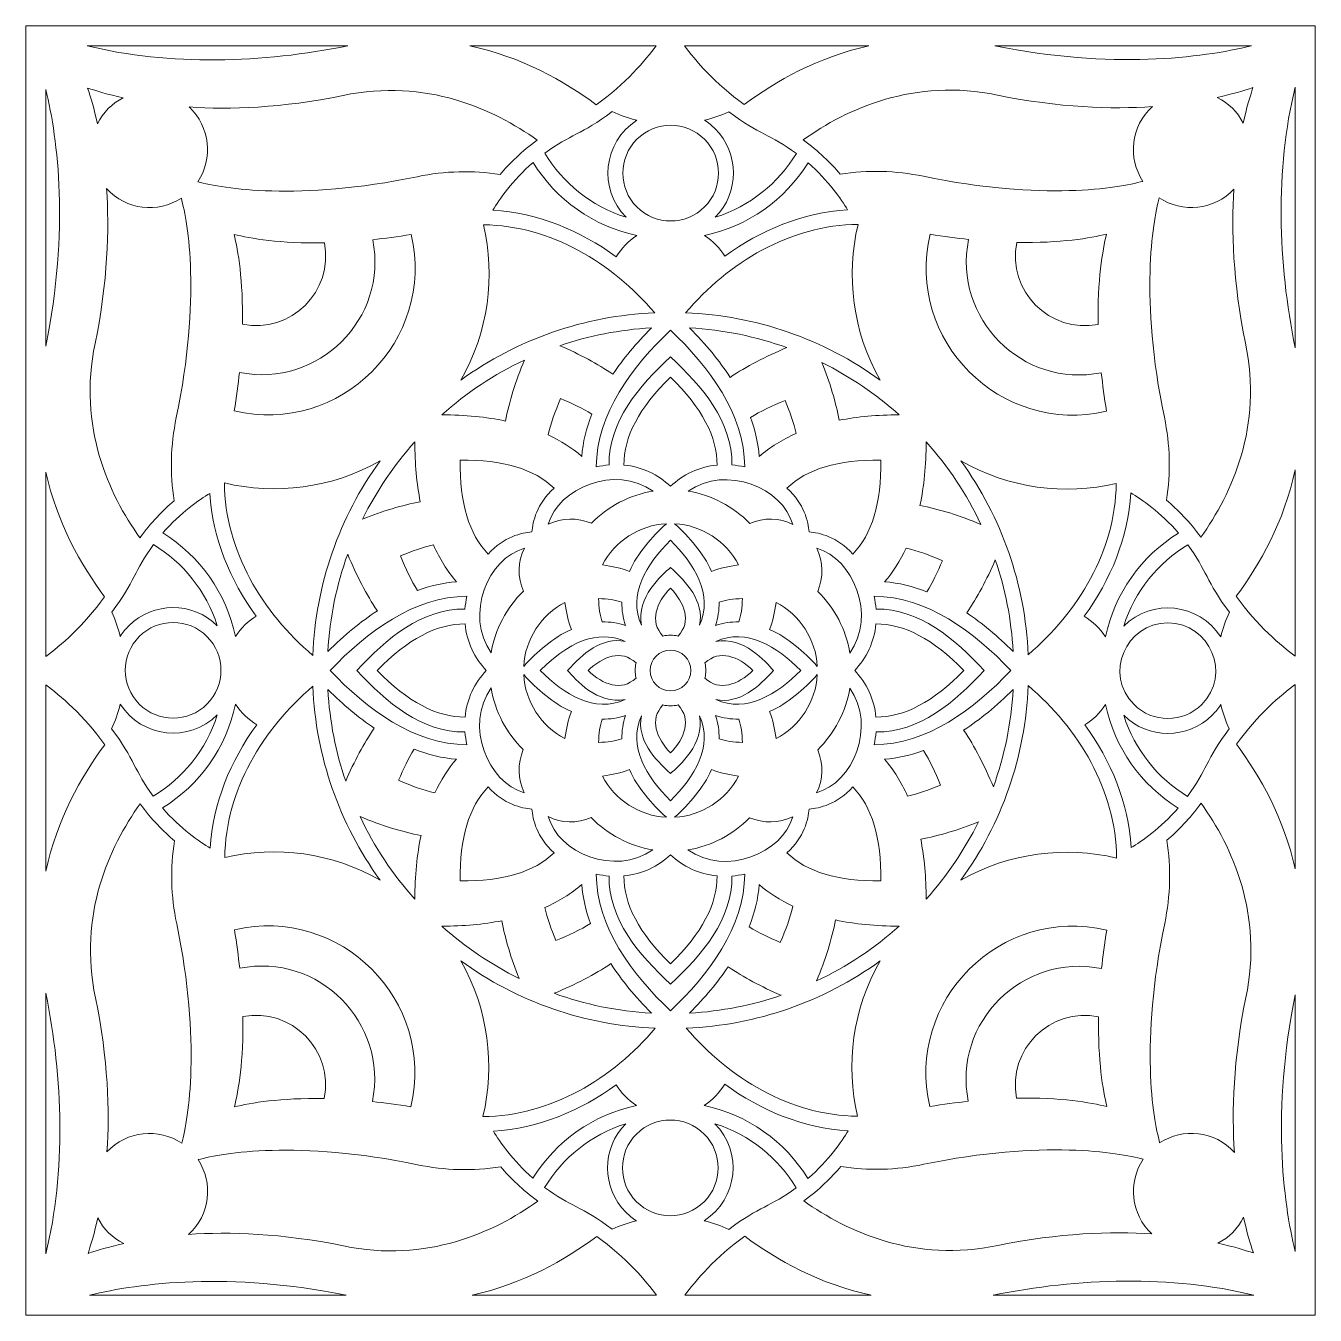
# Model space of a CAD drawing. Header units: inches. Extents: x 51 to 4638, y 0 to 864.
# Drawn here: x 1913 to 2777, y 0 to 864 of the extents above; entities that cross this region are included whole.
import ezdxf

# ---------------------------------------------------------------- set-up
doc = ezdxf.new("R2010")
doc.units = ezdxf.units.IN
doc.header["$MEASUREMENT"] = 0
doc.layers.add('_U+0421_U+043B_U+043E_U+0439 1', color=7, linetype='Continuous')

msp = doc.modelspace()

# ---------------------------------------------------------------- linework, layer by layer
at = {"layer": '_U+0421_U+043B_U+043E_U+0439 1', "color": 1, "lineweight": 9, "true_color": 0xff0000}
msp.add_lwpolyline([(1912.96, 863.92), (1912.96, 0), (2776.96, 0), (2776.96, 864), (1912.96, 863.92)], dxfattribs=at)
for points, knots in [([(2128.73, 850.61), (2071.75, 838.94), (2009.24, 836.94), (1954.04, 850.61), (1954.04, 850.61), (2128.73, 850.61), (2128.73, 850.61)], [0, 0, 0, 0, 1, 1, 1, 2, 2, 2, 2]), ([(2335.42, 850.61), (2328.46, 841.26), (2314.74, 824.92), (2295.16, 811.11), (2273.82, 826.96), (2245.18, 843.07), (2210.58, 850.61), (2210.58, 850.61), (2335.42, 850.61), (2335.42, 850.61)], [0, 0, 0, 0, 1, 1, 1, 2, 2, 2, 3, 3, 3, 3]), ([(2477.93, 850.61), (2443.78, 842.95), (2415.49, 826.96), (2394.36, 811.24), (2374.87, 825.02), (2361.21, 841.28), (2354.28, 850.61), (2354.28, 850.61), (2477.93, 850.61), (2477.93, 850.61)], [0, 0, 0, 0, 1, 1, 1, 2, 2, 2, 3, 3, 3, 3]), ([(2734.36, 850.61), (2700.21, 842.37), (2640.74, 834.74), (2562.22, 850.61), (2562.22, 850.61), (2734.36, 850.61), (2734.36, 850.61)], [0, 0, 0, 0, 1, 1, 1, 2, 2, 2, 2]), ([(1926.35, 649.26), (1926.35, 649.26), (1926.35, 821.41), (1926.35, 821.41), (1934.58, 787.26), (1942.22, 727.78), (1926.35, 649.26)], [0, 0, 0, 0, 1, 1, 1, 2, 2, 2, 2]), ([(1960.99, 798.32), (1958.76, 808.47), (1956.36, 816.52), (1954.39, 822.31), (1960.14, 820.35), (1968.13, 817.97), (1978.2, 815.75), (1970.82, 811.99), (1964.75, 805.94), (1960.99, 798.32)], [0, 0, 0, 0, 1, 1, 1, 2, 2, 2, 3, 3, 3, 3]), ([(2230.75, 764.37), (2212.54, 767.24), (2193.9, 766.76), (2175.3, 762.9), (2094.8, 746.22), (2045.17, 755.16), (2028.26, 759.51), (2038.56, 774.96), (2036.67, 796.28), (2022.36, 809.59), (2049.45, 807.79), (2084.48, 808.79), (2125.59, 817.31), (2181.3, 828.85), (2226.28, 808.37), (2255.64, 787.39), (2245.28, 779.89), (2237.07, 771.8), (2230.75, 764.37)], [0, 0, 0, 0, 1, 1, 1, 2, 2, 2, 3, 3, 3, 4, 4, 4, 5, 5, 5, 6, 6, 6, 6]), ([(2667.88, 809.89), (2653.36, 796.68), (2651.3, 775.3), (2661.49, 759.76), (2644.69, 755.39), (2595.23, 746.4), (2514.39, 763.15), (2495.73, 767.02), (2477.03, 767.49), (2458.75, 764.59), (2452.42, 772), (2444.21, 780.07), (2433.86, 787.53), (2463.25, 808.58), (2508.28, 829.13), (2564.08, 817.57), (2605.47, 808.99), (2640.71, 808.04), (2667.88, 809.89)], [0, 0, 0, 0, 1, 1, 1, 2, 2, 2, 3, 3, 3, 4, 4, 4, 5, 5, 5, 6, 6, 6, 6]), ([(2728.7, 798.76), (2724.95, 806.14), (2718.89, 812.21), (2711.28, 815.97), (2721.43, 818.2), (2729.48, 820.6), (2735.27, 822.57), (2733.31, 816.81), (2730.92, 808.83), (2728.7, 798.76)], [0, 0, 0, 0, 1, 1, 1, 2, 2, 2, 3, 3, 3, 3]), ([(2763.57, 648.23), (2751.9, 705.21), (2749.9, 767.72), (2763.57, 822.92), (2763.57, 822.92), (2763.57, 648.23), (2763.57, 648.23)], [0, 0, 0, 0, 1, 1, 1, 2, 2, 2, 2]), ([(2305.87, 806.5), (2311.19, 804.01), (2316.71, 802.07), (2322.34, 800.66), (2299.72, 786.11), (2296.52, 754.54), (2315.18, 735.68), (2291.7, 743.14), (2272.68, 758.85), (2260.73, 778.69), (2278.12, 791.52), (2285.16, 790.83), (2305.87, 806.5)], [0, 0, 0, 0, 1, 1, 1, 2, 2, 2, 3, 3, 3, 4, 4, 4, 4]), ([(2429.28, 778.44), (2417.32, 758.7), (2398.36, 743.1), (2374.99, 735.68), (2391.23, 752.1), (2391.18, 778.67), (2374.84, 795.02), (2374.84, 795.02), (2374.83, 795.02), (2374.83, 795.02), (2372.66, 797.19), (2370.31, 799.07), (2367.82, 800.66), (2373.35, 802.05), (2378.76, 803.95), (2384, 806.37), (2404.92, 790.59), (2411.68, 791.54), (2429.28, 778.44)], [0, 0, 0, 0, 1, 1, 1, 2, 2, 2, 3, 3, 3, 4, 4, 4, 5, 5, 5, 6, 6, 6, 6]), ([(2367.76, 787.95), (2380.27, 775.44), (2380.27, 755.09), (2367.77, 742.59), (2355.26, 730.08), (2334.91, 730.08), (2322.4, 742.59), (2309.9, 755.09), (2309.9, 775.44), (2322.4, 787.95), (2334.91, 800.45), (2355.26, 800.45), (2367.76, 787.95)], [0, 0, 0, 0, 1, 1, 1, 2, 2, 2, 3, 3, 3, 4, 4, 4, 4]), ([(2308.66, 709.12), (2284.15, 727.1), (2256.21, 738.57), (2225.86, 740.35), (2230.16, 747.63), (2238.83, 760.28), (2252.87, 772.41), (2268.38, 747.34), (2293.34, 729.62), (2322.34, 723.43), (2316.63, 719.76), (2311.95, 714.82), (2308.66, 709.12)], [0, 0, 0, 0, 1, 1, 1, 2, 2, 2, 3, 3, 3, 4, 4, 4, 4]), ([(2437.12, 772.12), (2450.79, 760.22), (2459.34, 747.85), (2463.67, 740.58), (2433.32, 738.77), (2405.5, 727.27), (2381.26, 709.54), (2378.02, 715), (2373.46, 719.82), (2367.83, 723.43), (2396.8, 729.61), (2421.63, 747.27), (2437.12, 772.12)], [0, 0, 0, 0, 1, 1, 1, 2, 2, 2, 3, 3, 3, 4, 4, 4, 4]), ([(2013.81, 601.43), (2009.94, 582.77), (2009.46, 564.07), (2012.37, 545.79), (2004.96, 539.46), (1996.89, 531.25), (1989.43, 520.9), (1968.38, 550.29), (1947.83, 595.33), (1959.39, 651.12), (1967.97, 692.52), (1968.92, 727.75), (1967.07, 754.92), (1980.21, 740.47), (2001.57, 738.28), (2017.2, 748.53), (2021.56, 731.73), (2030.56, 682.28), (2013.81, 601.43)], [0, 0, 0, 0, 1, 1, 1, 2, 2, 2, 3, 3, 3, 4, 4, 4, 5, 5, 5, 6, 6, 6, 6]), ([(2672.47, 748.69), (2687.95, 738.38), (2709.25, 740.31), (2722.54, 754.6), (2720.74, 727.51), (2721.74, 692.48), (2730.26, 651.36), (2741.81, 595.66), (2721.33, 550.68), (2700.35, 521.32), (2692.85, 531.68), (2684.75, 539.89), (2677.33, 546.2), (2680.2, 564.42), (2679.72, 583.06), (2675.86, 601.66), (2659.18, 682.16), (2668.12, 731.79), (2672.47, 748.69)], [0, 0, 0, 0, 1, 1, 1, 2, 2, 2, 3, 3, 3, 4, 4, 4, 5, 5, 5, 6, 6, 6, 6]), ([(2219.61, 730.66), (2264.83, 730.15), (2305.89, 704.99), (2334.37, 671.7), (2287.12, 669.66), (2242.34, 654), (2204.54, 626.61), (2222.98, 658.89), (2227.68, 696.1), (2219.61, 730.66)], [0, 0, 0, 0, 1, 1, 1, 2, 2, 2, 3, 3, 3, 3]), ([(2485.52, 626.5), (2447.58, 654.04), (2402.59, 669.75), (2355.12, 671.71), (2383.76, 705.31), (2425.09, 730.59), (2470.62, 730.91), (2462.52, 696.73), (2466.82, 659.31), (2485.52, 626.5)], [0, 0, 0, 0, 1, 1, 1, 2, 2, 2, 3, 3, 3, 3]), ([(2058.14, 664.1), (2058.66, 693.42), (2055.17, 713.46), (2052.55, 724.17), (2063.3, 721.53), (2083.48, 718.02), (2113.04, 718.58), (2119.36, 685.97), (2090.55, 657.55), (2058.14, 664.1)], [0, 0, 0, 0, 1, 1, 1, 2, 2, 2, 3, 3, 3, 3]), ([(2145.43, 720.65), (2153.53, 721.52), (2162.12, 722.68), (2171.19, 724.18), (2187.75, 653.16), (2123.79, 589.16), (2052.61, 606.03), (2054.11, 615.1), (2055.25, 623.68), (2056.1, 631.78), (2109.11, 620.98), (2155.95, 667.7), (2145.43, 720.65)], [0, 0, 0, 0, 1, 1, 1, 2, 2, 2, 3, 3, 3, 4, 4, 4, 4]), ([(2633.61, 631.53), (2634.48, 623.43), (2635.63, 614.84), (2637.14, 605.77), (2566.14, 589.22), (2502.11, 653.14), (2518.99, 724.35), (2528.06, 722.85), (2536.64, 721.71), (2544.74, 720.85), (2533.93, 667.85), (2580.66, 621.01), (2633.61, 631.53)], [0, 0, 0, 0, 1, 1, 1, 2, 2, 2, 3, 3, 3, 4, 4, 4, 4]), ([(2631.54, 663.92), (2598.92, 657.6), (2570.52, 686.41), (2577.06, 718.82), (2606.38, 718.3), (2626.42, 721.79), (2637.12, 724.41), (2634.49, 713.66), (2630.98, 693.48), (2631.54, 663.92)], [0, 0, 0, 0, 1, 1, 1, 2, 2, 2, 3, 3, 3, 3]), ([(2270.76, 649.65), (2290.21, 656.3), (2310.82, 660.4), (2332.2, 661.58), (2321.89, 651.19), (2313.27, 640.82), (2306.35, 630.51), (2296.07, 637.48), (2284.16, 643.89), (2270.76, 649.65)], [0, 0, 0, 0, 1, 1, 1, 2, 2, 2, 3, 3, 3, 3]), ([(2344.96, 660.09), (2370.65, 635.65), (2394.76, 603.68), (2394.66, 568.37), (2391.69, 569.04), (2388.85, 569.48), (2386.13, 569.71), (2386.43, 598.85), (2366.23, 622.52), (2344.96, 642.13), (2323.74, 622.57), (2303.48, 598.89), (2303.79, 569.71), (2301.07, 569.48), (2298.22, 569.04), (2295.25, 568.37), (2295.15, 603.81), (2319.49, 635.86), (2344.96, 660.09)], [0, 0, 0, 0, 1, 1, 1, 2, 2, 2, 3, 3, 3, 4, 4, 4, 5, 5, 5, 6, 6, 6, 6]), ([(2384.95, 628.42), (2377.8, 639.43), (2368.72, 650.49), (2357.72, 661.58), (2380.49, 660.33), (2402.38, 655.75), (2422.93, 648.32), (2408.53, 642.42), (2395.82, 635.76), (2384.95, 628.42)], [0, 0, 0, 0, 1, 1, 1, 2, 2, 2, 3, 3, 3, 3]), ([(2234.34, 599.17), (2221.56, 601.89), (2207.37, 603.29), (2191.81, 603.36), (2208.29, 618.1), (2226.9, 630.5), (2247.11, 640.05), (2241.11, 625.72), (2236.84, 612.03), (2234.34, 599.17)], [0, 0, 0, 0, 1, 1, 1, 2, 2, 2, 3, 3, 3, 3]), ([(2458.02, 599.67), (2455.69, 611.84), (2451.81, 624.78), (2446.42, 638.3), (2465.24, 629.01), (2482.61, 617.22), (2498.1, 603.36), (2483.53, 603.29), (2470.17, 602.06), (2458.02, 599.67)], [0, 0, 0, 0, 1, 1, 1, 2, 2, 2, 3, 3, 3, 3]), ([(2344.96, 555.46), (2336.6, 563.39), (2325.78, 568.52), (2313.79, 569.66), (2313.55, 588.44), (2324.01, 608.18), (2344.96, 628.46), (2365.9, 608.18), (2376.37, 588.44), (2376.13, 569.66), (2364.13, 568.52), (2353.32, 563.38), (2344.96, 555.46)], [0, 0, 0, 0, 1, 1, 1, 2, 2, 2, 3, 3, 3, 4, 4, 4, 4]), ([(2285.53, 575.48), (2278.94, 581.12), (2271.41, 585.91), (2262.95, 589.85), (2264.77, 597.49), (2267.59, 605.64), (2271.36, 614.15), (2279.09, 611.01), (2286.06, 607.55), (2292.19, 603.83), (2288.48, 594.32), (2286.26, 584.86), (2285.53, 575.48)], [0, 0, 0, 0, 1, 1, 1, 2, 2, 2, 3, 3, 3, 4, 4, 4, 4]), ([(2404.39, 575.48), (2403.72, 584.13), (2401.78, 592.84), (2398.58, 601.61), (2405.28, 605.72), (2413.03, 609.49), (2421.72, 612.84), (2424.96, 605.15), (2427.44, 597.78), (2429.14, 590.82), (2419.8, 586.71), (2411.54, 581.6), (2404.39, 575.48)], [0, 0, 0, 0, 1, 1, 1, 2, 2, 2, 3, 3, 3, 4, 4, 4, 4]), ([(2177.29, 545.07), (2165.11, 542.73), (2152.18, 538.85), (2138.66, 533.46), (2147.95, 552.28), (2159.74, 569.65), (2173.6, 585.14), (2173.67, 570.58), (2174.9, 557.21), (2177.29, 545.07)], [0, 0, 0, 0, 1, 1, 1, 2, 2, 2, 3, 3, 3, 3]), ([(2512.13, 542.61), (2514.85, 555.4), (2516.24, 569.59), (2516.31, 585.15), (2531.06, 568.67), (2543.46, 550.06), (2553.01, 529.85), (2538.68, 535.85), (2524.99, 540.12), (2512.13, 542.61)], [0, 0, 0, 0, 1, 1, 1, 2, 2, 2, 3, 3, 3, 3]), ([(2150.46, 572.56), (2122.92, 534.62), (2107.21, 489.63), (2105.24, 442.16), (2071.65, 470.79), (2046.37, 512.12), (2046.04, 557.66), (2080.23, 549.56), (2117.65, 553.87), (2150.46, 572.56)], [0, 0, 0, 0, 1, 1, 1, 2, 2, 2, 3, 3, 3, 3]), ([(2252.14, 524.82), (2245.22, 524.36), (2233.37, 521.67), (2222.85, 510.05), (2209.9, 523.21), (2203.57, 544.31), (2204.04, 572.92), (2232.66, 573.37), (2253.75, 567.05), (2266.91, 554.1), (2255.29, 543.59), (2252.6, 531.74), (2252.14, 524.82)], [0, 0, 0, 0, 1, 1, 1, 2, 2, 2, 3, 3, 3, 4, 4, 4, 4]), ([(2485.88, 572.92), (2486.34, 544.3), (2480.01, 523.21), (2467.06, 510.05), (2456.55, 521.67), (2444.7, 524.36), (2437.78, 524.82), (2437.32, 531.73), (2434.63, 543.59), (2423, 554.1), (2436.17, 567.06), (2457.27, 573.38), (2485.88, 572.92)], [0, 0, 0, 0, 1, 1, 1, 2, 2, 2, 3, 3, 3, 4, 4, 4, 4]), ([(2584.66, 442.59), (2582.62, 489.83), (2566.96, 534.62), (2539.57, 572.41), (2571.85, 553.99), (2609.06, 549.28), (2643.61, 557.35), (2643.11, 512.13), (2617.95, 471.07), (2584.66, 442.59)], [0, 0, 0, 0, 1, 1, 1, 2, 2, 2, 3, 3, 3, 3]), ([(1965.72, 481.4), (1951.94, 461.91), (1935.67, 448.25), (1926.35, 441.32), (1926.35, 441.32), (1926.35, 564.98), (1926.35, 564.98), (1934.01, 530.82), (1950, 502.53), (1965.72, 481.4)], [0, 0, 0, 0, 1, 1, 1, 2, 2, 2, 3, 3, 3, 3]), ([(2333.29, 552.19), (2317.42, 549.62), (2302.93, 541.93), (2291.92, 530.66), (2282.65, 534.62), (2272.15, 534.38), (2263.09, 529.96), (2269.7, 554.37), (2307.83, 570.13), (2333.29, 552.19)], [0, 0, 0, 0, 1, 1, 1, 2, 2, 2, 3, 3, 3, 3]), ([(2426.84, 529.93), (2418.08, 534.19), (2407.59, 534.68), (2398.06, 530.61), (2387.06, 541.88), (2372.58, 549.59), (2356.73, 552.18), (2382.39, 570.01), (2420.25, 554.34), (2426.84, 529.93)], [0, 0, 0, 0, 1, 1, 1, 2, 2, 2, 3, 3, 3, 3]), ([(2724.07, 481.8), (2739.92, 503.14), (2756.03, 531.77), (2763.57, 566.37), (2763.57, 566.37), (2763.57, 441.54), (2763.57, 441.54), (2754.22, 448.5), (2737.88, 462.21), (2724.07, 481.8)], [0, 0, 0, 0, 1, 1, 1, 2, 2, 2, 3, 3, 3, 3]), ([(2067.42, 468.31), (2061.97, 465.07), (2057.15, 460.51), (2053.52, 454.87), (2047.35, 483.84), (2029.69, 508.67), (2004.83, 524.16), (2016.74, 537.83), (2029.11, 546.38), (2036.37, 550.71), (2038.19, 520.36), (2049.69, 492.55), (2067.42, 468.31)], [0, 0, 0, 0, 1, 1, 1, 2, 2, 2, 3, 3, 3, 4, 4, 4, 4]), ([(2685.37, 524.09), (2660.31, 508.58), (2642.58, 483.63), (2636.39, 454.62), (2632.74, 460.31), (2627.8, 464.99), (2622.08, 468.3), (2640.14, 492.91), (2651.53, 520.87), (2653.31, 551.09), (2660.59, 546.8), (2673.24, 538.13), (2685.37, 524.09)], [0, 0, 0, 0, 1, 1, 1, 2, 2, 2, 3, 3, 3, 4, 4, 4, 4]), ([(2317.42, 498.44), (2312.01, 500.47), (2305.97, 501.91), (2299.35, 502.76), (2307.68, 518.75), (2324.01, 529.39), (2342.19, 530.38), (2332.3, 521.27), (2323.01, 510.75), (2317.42, 498.44)], [0, 0, 0, 0, 1, 1, 1, 2, 2, 2, 3, 3, 3, 3]), ([(2372.5, 498.44), (2366.91, 510.75), (2357.62, 521.27), (2347.73, 530.38), (2365.91, 529.39), (2382.24, 518.75), (2390.57, 502.76), (2383.95, 501.91), (2377.91, 500.47), (2372.5, 498.44)], [0, 0, 0, 0, 1, 1, 1, 2, 2, 2, 3, 3, 3, 3]), ([(2364.48, 462.29), (2367.58, 478.72), (2355.57, 491.27), (2344.96, 501.05), (2339.34, 495.87), (2321.86, 481.26), (2325.44, 462.29), (2316.39, 482.95), (2328.89, 503.41), (2344.96, 519.23), (2361.03, 503.41), (2373.53, 482.95), (2364.48, 462.29)], [0, 0, 0, 0, 1, 1, 1, 2, 2, 2, 3, 3, 3, 4, 4, 4, 4]), ([(1998.52, 516.33), (2018.26, 504.36), (2033.86, 485.41), (2041.27, 462.04), (2024.86, 478.27), (1998.29, 478.23), (1981.94, 461.88), (1981.94, 461.88), (1981.94, 461.88), (1981.94, 461.88), (1979.77, 459.71), (1977.89, 457.35), (1976.3, 454.87), (1974.91, 460.39), (1973.01, 465.81), (1970.59, 471.04), (1986.37, 491.96), (1985.42, 498.72), (1998.52, 516.33)], [0, 0, 0, 0, 1, 1, 1, 2, 2, 2, 3, 3, 3, 4, 4, 4, 5, 5, 5, 6, 6, 6, 6]), ([(2148.53, 471.99), (2137.53, 464.85), (2126.47, 455.76), (2115.38, 444.76), (2116.63, 467.53), (2121.21, 489.42), (2128.64, 509.97), (2134.53, 495.57), (2141.2, 482.86), (2148.53, 471.99)], [0, 0, 0, 0, 1, 1, 1, 2, 2, 2, 3, 3, 3, 3]), ([(2201.48, 491.43), (2192.83, 490.76), (2184.11, 488.83), (2175.35, 485.62), (2171.24, 492.32), (2167.47, 500.07), (2164.12, 508.76), (2171.8, 512.01), (2179.17, 514.49), (2186.14, 516.19), (2190.25, 506.84), (2195.36, 498.58), (2201.48, 491.43)], [0, 0, 0, 0, 1, 1, 1, 2, 2, 2, 3, 3, 3, 4, 4, 4, 4]), ([(2246.35, 485.1), (2235.08, 474.1), (2227.37, 459.62), (2224.78, 443.77), (2206.96, 469.43), (2222.62, 507.29), (2247.03, 513.88), (2242.77, 505.12), (2242.28, 494.64), (2246.35, 485.1)], [0, 0, 0, 0, 1, 1, 1, 2, 2, 2, 3, 3, 3, 3]), ([(2465.15, 443.67), (2462.58, 459.54), (2454.88, 474.03), (2443.62, 485.04), (2447.58, 494.33), (2447.33, 504.83), (2442.92, 513.87), (2467.38, 507.24), (2483.05, 469.08), (2465.15, 443.67)], [0, 0, 0, 0, 1, 1, 1, 2, 2, 2, 3, 3, 3, 3]), ([(2516.79, 484.77), (2507.27, 488.48), (2497.82, 490.7), (2488.44, 491.43), (2494.08, 498.02), (2498.87, 505.55), (2502.81, 514.01), (2510.45, 512.18), (2518.59, 509.37), (2527.11, 505.59), (2523.97, 497.87), (2520.51, 490.9), (2516.79, 484.77)], [0, 0, 0, 0, 1, 1, 1, 2, 2, 2, 3, 3, 3, 4, 4, 4, 4]), ([(2648.64, 461.78), (2656.1, 485.27), (2671.82, 504.29), (2691.65, 516.23), (2704.57, 498.72), (2703.69, 491.93), (2719.46, 471.09), (2716.97, 465.77), (2715.03, 460.25), (2713.61, 454.62), (2699.07, 477.24), (2667.49, 480.43), (2648.64, 461.78)], [0, 0, 0, 0, 1, 1, 1, 2, 2, 2, 3, 3, 3, 4, 4, 4, 4]), ([(2543.47, 470.61), (2550.44, 480.88), (2556.85, 492.8), (2562.61, 506.2), (2569.26, 486.75), (2573.36, 466.14), (2574.54, 444.76), (2564.15, 455.06), (2553.78, 463.68), (2543.47, 470.61)], [0, 0, 0, 0, 1, 1, 1, 2, 2, 2, 3, 3, 3, 3]), ([(2344.96, 487.25), (2354.5, 477.2), (2359.23, 465), (2350.05, 455.11), (2346.7, 455.85), (2343.28, 455.86), (2339.88, 455.11), (2330.74, 465.02), (2335.32, 477.11), (2344.96, 487.25)], [0, 0, 0, 0, 1, 1, 1, 2, 2, 2, 3, 3, 3, 3]), ([(2208.59, 481.7), (2207.92, 478.74), (2207.48, 475.89), (2207.25, 473.17), (2178.11, 473.47), (2154.44, 453.28), (2134.82, 432), (2154.55, 410.6), (2178.16, 390.52), (2207.25, 390.83), (2207.48, 388.12), (2207.92, 385.27), (2208.59, 382.3), (2173.28, 382.2), (2141.3, 406.32), (2116.87, 432), (2141.25, 457.62), (2173.23, 481.8), (2208.59, 481.7)], [0, 0, 0, 0, 1, 1, 1, 2, 2, 2, 3, 3, 3, 4, 4, 4, 5, 5, 5, 6, 6, 6, 6]), ([(2278.52, 459.54), (2266.2, 453.95), (2255.69, 444.65), (2246.58, 434.77), (2247.57, 452.95), (2258.21, 469.28), (2274.2, 477.61), (2275.05, 470.99), (2276.49, 464.95), (2278.52, 459.54)], [0, 0, 0, 0, 1, 1, 1, 2, 2, 2, 3, 3, 3, 3]), ([(2312.44, 477.7), (2312.31, 472.41), (2313.05, 467.3), (2314.74, 462.21), (2309.66, 463.91), (2304.56, 464.65), (2299.26, 464.53), (2297.73, 468.9), (2296.89, 474.13), (2296.79, 480.17), (2302.83, 480.07), (2308.06, 479.23), (2312.44, 477.7)], [0, 0, 0, 0, 1, 1, 1, 2, 2, 2, 3, 3, 3, 4, 4, 4, 4]), ([(2377.48, 477.7), (2381.86, 479.23), (2387.09, 480.07), (2393.13, 480.17), (2393.02, 474.13), (2392.19, 468.9), (2390.66, 464.53), (2385.45, 464.64), (2380.33, 463.93), (2375.17, 462.21), (2376.86, 467.29), (2377.61, 472.4), (2377.48, 477.7)], [0, 0, 0, 0, 1, 1, 1, 2, 2, 2, 3, 3, 3, 4, 4, 4, 4]), ([(2415.72, 477.61), (2431.71, 469.28), (2442.35, 452.95), (2443.34, 434.77), (2434.23, 444.65), (2423.71, 453.95), (2411.4, 459.54), (2413.43, 464.95), (2414.87, 470.99), (2415.72, 477.61)], [0, 0, 0, 0, 1, 1, 1, 2, 2, 2, 3, 3, 3, 3]), ([(2481.33, 382.3), (2482, 385.27), (2482.43, 388.12), (2482.66, 390.83), (2511.79, 390.52), (2535.44, 410.68), (2555.09, 432), (2535.53, 453.22), (2511.84, 473.48), (2482.66, 473.17), (2482.43, 475.89), (2482, 478.73), (2481.33, 481.7), (2516.64, 481.8), (2548.62, 457.68), (2573.05, 432), (2548.61, 406.32), (2516.64, 382.2), (2481.33, 382.3)], [0, 0, 0, 0, 1, 1, 1, 2, 2, 2, 3, 3, 3, 4, 4, 4, 5, 5, 5, 6, 6, 6, 6]), ([(2034.37, 454.81), (2046.88, 442.3), (2046.88, 421.95), (2034.37, 409.45), (2021.86, 396.94), (2001.52, 396.94), (1989.01, 409.45), (1976.5, 421.95), (1976.5, 442.3), (1989.01, 454.81), (1989.01, 454.81), (1989.01, 454.81), (1989.01, 454.81), (2001.52, 467.31), (2021.86, 467.31), (2034.37, 454.81)], [0, 0, 0, 0, 1, 1, 1, 2, 2, 2, 3, 3, 3, 4, 4, 4, 5, 5, 5, 5]), ([(2221.5, 432), (2213.59, 423.66), (2208.44, 412.86), (2207.3, 400.83), (2188.51, 400.6), (2168.77, 411.05), (2148.5, 432), (2168.77, 452.95), (2188.5, 463.41), (2207.3, 463.17), (2208.44, 451.17), (2213.58, 440.36), (2221.5, 432)], [0, 0, 0, 0, 1, 1, 1, 2, 2, 2, 3, 3, 3, 4, 4, 4, 4]), ([(2432.19, 432), (2416.41, 415.96), (2395.95, 403.41), (2375.25, 412.48), (2391.54, 409.4), (2403.94, 421.07), (2414.01, 432), (2408.7, 437.76), (2394.17, 455.09), (2375.25, 451.52), (2395.95, 460.59), (2416.34, 448.11), (2432.19, 432)], [0, 0, 0, 0, 1, 1, 1, 2, 2, 2, 3, 3, 3, 4, 4, 4, 4]), ([(2468.42, 432), (2476.32, 440.34), (2481.48, 451.14), (2482.62, 463.17), (2501.4, 463.4), (2521.14, 452.95), (2541.41, 432), (2521.14, 411.05), (2501.41, 400.6), (2482.62, 400.83), (2481.48, 412.83), (2476.34, 423.64), (2468.42, 432)], [0, 0, 0, 0, 1, 1, 1, 2, 2, 2, 3, 3, 3, 4, 4, 4, 4]), ([(2700.91, 409.19), (2688.4, 396.69), (2668.05, 396.69), (2655.55, 409.19), (2635.38, 429.36), (2649.79, 463.93), (2678.23, 463.93), (2706.66, 463.93), (2721.08, 429.36), (2700.91, 409.19)], [0, 0, 0, 0, 1, 1, 1, 2, 2, 2, 3, 3, 3, 3]), ([(2257.73, 432), (2281.7, 456.36), (2300.98, 457.51), (2314.67, 451.52), (2298.61, 454.55), (2286.35, 443.33), (2275.9, 432), (2281.32, 426.13), (2295.79, 408.92), (2314.67, 412.48), (2293.97, 403.41), (2273.52, 415.95), (2257.73, 432)], [0, 0, 0, 0, 1, 1, 1, 2, 2, 2, 3, 3, 3, 4, 4, 4, 4]), ([(2321.85, 426.92), (2311.9, 417.75), (2299.82, 422.39), (2289.71, 432), (2299.71, 441.5), (2311.94, 446.29), (2321.85, 437.09), (2321.11, 433.72), (2321.1, 430.29), (2321.85, 426.92)], [0, 0, 0, 0, 1, 1, 1, 2, 2, 2, 3, 3, 3, 3]), ([(2344.96, 418.33), (2337.42, 418.33), (2331.29, 424.46), (2331.29, 432), (2331.29, 439.54), (2337.42, 445.67), (2344.96, 445.67), (2352.49, 445.67), (2358.62, 439.54), (2358.62, 432), (2358.62, 424.46), (2352.49, 418.33), (2344.96, 418.33)], [0, 0, 0, 0, 1, 1, 1, 2, 2, 2, 3, 3, 3, 4, 4, 4, 4]), ([(2368.07, 437.08), (2377.98, 446.21), (2390.06, 441.64), (2400.21, 432), (2390.08, 422.38), (2377.9, 417.78), (2368.07, 426.91), (2368.81, 430.28), (2368.81, 433.71), (2368.07, 437.08)], [0, 0, 0, 0, 1, 1, 1, 2, 2, 2, 3, 3, 3, 3]), ([(2274.2, 386.39), (2258.21, 394.72), (2247.57, 411.05), (2246.58, 429.23), (2255.69, 419.34), (2266.21, 410.05), (2278.52, 404.46), (2276.49, 399.05), (2275.05, 393.01), (2274.2, 386.39)], [0, 0, 0, 0, 1, 1, 1, 2, 2, 2, 3, 3, 3, 3]), ([(2443.34, 429.23), (2442.35, 411.05), (2431.71, 394.72), (2415.72, 386.39), (2414.87, 393.01), (2413.43, 399.05), (2411.4, 404.46), (2423.71, 410.05), (2434.22, 419.34), (2443.34, 429.23)], [0, 0, 0, 0, 1, 1, 1, 2, 2, 2, 3, 3, 3, 3]), ([(1926.35, 422.46), (1935.7, 415.5), (1952.04, 401.79), (1965.84, 382.2), (1950, 360.86), (1933.89, 332.23), (1926.35, 297.63), (1926.35, 297.63), (1926.35, 422.46), (1926.35, 422.46)], [0, 0, 0, 0, 1, 1, 1, 2, 2, 2, 3, 3, 3, 3]), ([(2105.26, 421.41), (2107.3, 374.17), (2122.96, 329.38), (2150.35, 291.59), (2118.07, 310.02), (2080.86, 314.72), (2046.3, 306.65), (2046.81, 351.87), (2071.97, 392.93), (2105.26, 421.41)], [0, 0, 0, 0, 1, 1, 1, 2, 2, 2, 3, 3, 3, 3]), ([(2146.45, 393.39), (2139.48, 383.11), (2133.07, 371.2), (2127.31, 357.8), (2120.66, 377.25), (2116.56, 397.86), (2115.38, 419.24), (2125.77, 408.93), (2136.13, 400.31), (2146.45, 393.39)], [0, 0, 0, 0, 1, 1, 1, 2, 2, 2, 3, 3, 3, 3]), ([(2224.77, 420.33), (2227.33, 404.46), (2235.03, 389.97), (2246.3, 378.96), (2242.33, 369.67), (2242.59, 359.17), (2247, 350.13), (2222.53, 356.76), (2206.87, 394.92), (2224.77, 420.33)], [0, 0, 0, 0, 1, 1, 1, 2, 2, 2, 3, 3, 3, 3]), ([(2443.57, 378.9), (2454.84, 389.9), (2462.55, 404.38), (2465.13, 420.23), (2482.96, 394.57), (2467.3, 356.71), (2442.88, 350.12), (2447.15, 358.88), (2447.64, 369.36), (2443.57, 378.9)], [0, 0, 0, 0, 1, 1, 1, 2, 2, 2, 3, 3, 3, 3]), ([(2539.46, 291.44), (2567, 329.38), (2582.71, 374.37), (2584.67, 421.84), (2618.26, 393.21), (2643.55, 351.86), (2643.87, 306.34), (2609.69, 314.44), (2572.27, 310.13), (2539.46, 291.44)], [0, 0, 0, 0, 1, 1, 1, 2, 2, 2, 3, 3, 3, 3]), ([(2541.39, 392.01), (2552.39, 399.15), (2563.45, 408.24), (2574.54, 419.24), (2573.29, 396.47), (2568.71, 374.58), (2561.28, 354.03), (2555.38, 368.42), (2548.72, 381.14), (2541.39, 392.01)], [0, 0, 0, 0, 1, 1, 1, 2, 2, 2, 3, 3, 3, 3]), ([(2724.2, 382.6), (2737.98, 402.09), (2754.24, 415.75), (2763.57, 422.68), (2763.57, 422.68), (2763.57, 299.03), (2763.57, 299.03), (2755.91, 333.18), (2739.92, 361.47), (2724.2, 382.6)], [0, 0, 0, 0, 1, 1, 1, 2, 2, 2, 3, 3, 3, 3]), ([(1976.3, 409.38), (1990.82, 386.79), (2022.39, 383.53), (2041.27, 402.22), (2033.82, 378.73), (2018.1, 359.71), (1998.26, 347.77), (1985.34, 365.29), (1986.24, 372.05), (1970.46, 392.91), (1972.94, 398.23), (1974.89, 403.75), (1976.3, 409.38)], [0, 0, 0, 0, 1, 1, 1, 2, 2, 2, 3, 3, 3, 4, 4, 4, 4]), ([(2004.55, 339.91), (2029.59, 355.41), (2047.34, 380.35), (2053.52, 409.38), (2057.19, 403.68), (2062.13, 399), (2067.83, 395.7), (2049.82, 371.14), (2038.39, 343.19), (2036.61, 312.9), (2029.33, 317.21), (2016.68, 325.87), (2004.55, 339.91)], [0, 0, 0, 0, 1, 1, 1, 2, 2, 2, 3, 3, 3, 4, 4, 4, 4]), ([(2344.96, 376.75), (2335.42, 386.8), (2330.68, 399), (2339.87, 408.89), (2343.21, 408.15), (2346.64, 408.14), (2350.04, 408.89), (2359.17, 398.98), (2354.59, 386.89), (2344.96, 376.75)], [0, 0, 0, 0, 1, 1, 1, 2, 2, 2, 3, 3, 3, 3]), ([(2622.5, 395.69), (2627.95, 398.93), (2632.77, 403.49), (2636.39, 409.13), (2642.57, 380.16), (2660.23, 355.33), (2685.08, 339.84), (2673.18, 326.17), (2660.81, 317.62), (2653.54, 313.29), (2651.73, 343.58), (2640.27, 371.41), (2622.5, 395.69)], [0, 0, 0, 0, 1, 1, 1, 2, 2, 2, 3, 3, 3, 4, 4, 4, 4]), ([(2691.4, 347.67), (2671.66, 359.64), (2656.06, 378.59), (2648.64, 401.96), (2665, 385.78), (2691.56, 385.7), (2707.98, 402.12), (2707.98, 402.12), (2707.98, 402.12), (2707.98, 402.12), (2710.15, 404.29), (2712.02, 406.65), (2713.62, 409.13), (2715.01, 403.61), (2716.91, 398.19), (2719.33, 392.96), (2703.55, 372.04), (2704.5, 365.28), (2691.4, 347.67)], [0, 0, 0, 0, 1, 1, 1, 2, 2, 2, 3, 3, 3, 4, 4, 4, 5, 5, 5, 6, 6, 6, 6]), ([(2312.44, 386.3), (2308.06, 384.77), (2302.83, 383.93), (2296.79, 383.83), (2296.89, 389.87), (2297.73, 395.1), (2299.26, 399.48), (2304.51, 399.35), (2309.62, 400.08), (2314.74, 401.79), (2313.05, 396.71), (2312.31, 391.6), (2312.44, 386.3)], [0, 0, 0, 0, 1, 1, 1, 2, 2, 2, 3, 3, 3, 4, 4, 4, 4]), ([(2325.44, 401.71), (2322.36, 385.42), (2334.1, 372.95), (2344.96, 362.95), (2350.58, 368.13), (2368.06, 382.74), (2364.48, 401.71), (2373.53, 381.05), (2361.03, 360.59), (2344.96, 344.77), (2328.89, 360.59), (2316.39, 381.05), (2325.44, 401.71)], [0, 0, 0, 0, 1, 1, 1, 2, 2, 2, 3, 3, 3, 4, 4, 4, 4]), ([(2375.17, 401.79), (2380.25, 400.09), (2385.36, 399.35), (2390.66, 399.48), (2392.19, 395.1), (2393.02, 389.87), (2393.13, 383.83), (2387.09, 383.93), (2381.86, 384.77), (2377.48, 386.3), (2377.61, 391.59), (2376.87, 396.7), (2375.17, 401.79)], [0, 0, 0, 0, 1, 1, 1, 2, 2, 2, 3, 3, 3, 4, 4, 4, 4]), ([(2201.48, 372.57), (2195.84, 365.98), (2191.04, 358.45), (2187.11, 349.99), (2179.47, 351.81), (2171.32, 354.63), (2162.81, 358.41), (2165.95, 366.13), (2169.4, 373.09), (2173.12, 379.22), (2182.64, 375.52), (2192.1, 373.3), (2201.48, 372.57)], [0, 0, 0, 0, 1, 1, 1, 2, 2, 2, 3, 3, 3, 4, 4, 4, 4]), ([(2488.44, 372.57), (2497.09, 373.24), (2505.8, 375.18), (2514.56, 378.39), (2518.68, 371.68), (2522.44, 363.93), (2525.79, 355.24), (2518.11, 351.99), (2510.74, 349.52), (2503.78, 347.82), (2499.67, 357.16), (2494.55, 365.42), (2488.44, 372.57)], [0, 0, 0, 0, 1, 1, 1, 2, 2, 2, 3, 3, 3, 4, 4, 4, 4]), ([(2317.42, 365.56), (2323.01, 353.25), (2332.3, 342.73), (2342.19, 333.62), (2324.01, 334.61), (2307.68, 345.25), (2299.34, 361.24), (2305.97, 362.09), (2312.01, 363.54), (2317.42, 365.56)], [0, 0, 0, 0, 1, 1, 1, 2, 2, 2, 3, 3, 3, 3]), ([(2372.5, 365.56), (2377.91, 363.53), (2383.95, 362.09), (2390.57, 361.24), (2382.24, 345.25), (2365.91, 334.61), (2347.73, 333.62), (2357.61, 342.73), (2366.9, 353.25), (2372.5, 365.56)], [0, 0, 0, 0, 1, 1, 1, 2, 2, 2, 3, 3, 3, 3]), ([(2204.04, 291.08), (2203.57, 319.69), (2209.9, 340.78), (2222.85, 353.94), (2233.36, 342.32), (2245.22, 339.64), (2252.14, 339.18), (2252.6, 332.26), (2255.29, 320.41), (2266.91, 309.9), (2253.75, 296.94), (2232.63, 290.62), (2204.04, 291.08)], [0, 0, 0, 0, 1, 1, 1, 2, 2, 2, 3, 3, 3, 4, 4, 4, 4]), ([(2437.78, 339.18), (2444.7, 339.64), (2456.56, 342.32), (2467.07, 353.95), (2480.02, 340.78), (2486.34, 319.69), (2485.88, 291.08), (2457.27, 290.61), (2436.17, 296.94), (2423, 309.9), (2434.62, 320.41), (2437.31, 332.26), (2437.78, 339.18)], [0, 0, 0, 0, 1, 1, 1, 2, 2, 2, 3, 3, 3, 4, 4, 4, 4]), ([(2017.45, 115.31), (2002.03, 125.58), (1980.71, 123.74), (1967.37, 109.4), (1969.17, 136.49), (1968.17, 171.53), (1959.65, 212.64), (1948.11, 268.34), (1968.58, 313.32), (1989.57, 342.69), (1997.07, 332.32), (2005.16, 324.11), (2012.59, 317.8), (2009.71, 299.58), (2010.2, 280.94), (2014.06, 262.34), (2030.74, 181.84), (2021.8, 132.21), (2017.45, 115.31)], [0, 0, 0, 0, 1, 1, 1, 2, 2, 2, 3, 3, 3, 4, 4, 4, 5, 5, 5, 6, 6, 6, 6]), ([(2676.11, 262.57), (2679.98, 281.23), (2680.45, 299.93), (2677.55, 318.21), (2684.96, 324.54), (2693.03, 332.75), (2700.49, 343.1), (2721.53, 313.71), (2742.09, 268.67), (2730.53, 212.88), (2721.95, 171.48), (2721, 136.25), (2722.84, 109.08), (2709.64, 123.6), (2688.26, 125.66), (2672.72, 115.47), (2668.35, 132.27), (2659.36, 181.72), (2676.11, 262.57)], [0, 0, 0, 0, 1, 1, 1, 2, 2, 2, 3, 3, 3, 4, 4, 4, 5, 5, 5, 6, 6, 6, 6]), ([(2177.79, 321.39), (2175.07, 308.6), (2173.67, 294.41), (2173.6, 278.85), (2158.86, 295.33), (2146.46, 313.94), (2136.91, 334.15), (2151.24, 328.15), (2164.93, 323.88), (2177.79, 321.39)], [0, 0, 0, 0, 1, 1, 1, 2, 2, 2, 3, 3, 3, 3]), ([(2263.08, 334.07), (2271.83, 329.81), (2282.32, 329.32), (2291.86, 333.39), (2302.86, 322.12), (2317.34, 314.41), (2333.18, 311.83), (2307.52, 293.99), (2269.67, 309.66), (2263.08, 334.07)], [0, 0, 0, 0, 1, 1, 1, 2, 2, 2, 3, 3, 3, 3]), ([(2356.63, 311.81), (2372.49, 314.38), (2386.98, 322.07), (2398, 333.34), (2407.27, 329.38), (2417.77, 329.62), (2426.83, 334.04), (2420.19, 309.53), (2381.98, 293.94), (2356.63, 311.81)], [0, 0, 0, 0, 1, 1, 1, 2, 2, 2, 3, 3, 3, 3]), ([(2512.63, 318.93), (2524.8, 321.26), (2537.74, 325.15), (2551.26, 330.54), (2541.97, 311.72), (2530.17, 294.34), (2516.31, 278.85), (2516.25, 293.42), (2515.02, 306.79), (2512.63, 318.93)], [0, 0, 0, 0, 1, 1, 1, 2, 2, 2, 3, 3, 3, 3]), ([(2344.96, 308.54), (2353.21, 300.72), (2363.89, 295.53), (2376.12, 294.36), (2376.37, 275.58), (2365.91, 255.82), (2344.96, 235.54), (2324, 255.82), (2313.54, 275.58), (2313.79, 294.36), (2326.03, 295.53), (2336.71, 300.73), (2344.96, 308.54)], [0, 0, 0, 0, 1, 1, 1, 2, 2, 2, 3, 3, 3, 4, 4, 4, 4]), ([(2344.96, 203.91), (2319.27, 228.35), (2295.16, 260.32), (2295.25, 295.63), (2298.22, 294.96), (2301.07, 294.53), (2303.79, 294.3), (2303.48, 265.15), (2323.68, 241.48), (2344.96, 221.87), (2366.17, 241.42), (2386.43, 265.1), (2386.13, 294.3), (2388.85, 294.53), (2391.69, 294.96), (2394.66, 295.63), (2394.76, 260.18), (2370.44, 228.15), (2344.96, 203.91)], [0, 0, 0, 0, 1, 1, 1, 2, 2, 2, 3, 3, 3, 4, 4, 4, 5, 5, 5, 6, 6, 6, 6]), ([(2285.53, 288.52), (2286.2, 279.88), (2288.13, 271.16), (2291.34, 262.39), (2284.64, 258.28), (2276.89, 254.52), (2268.2, 251.16), (2264.95, 258.85), (2262.47, 266.22), (2260.77, 273.18), (2270.12, 277.29), (2278.38, 282.41), (2285.53, 288.52)], [0, 0, 0, 0, 1, 1, 1, 2, 2, 2, 3, 3, 3, 4, 4, 4, 4]), ([(2404.39, 288.52), (2410.98, 282.88), (2418.51, 278.09), (2426.97, 274.15), (2425.14, 266.51), (2422.32, 258.36), (2418.55, 249.85), (2410.82, 252.99), (2403.86, 256.45), (2397.73, 260.17), (2401.44, 269.69), (2403.66, 279.14), (2404.39, 288.52)], [0, 0, 0, 0, 1, 1, 1, 2, 2, 2, 3, 3, 3, 4, 4, 4, 4]), ([(2056.3, 232.47), (2055.44, 240.57), (2054.28, 249.16), (2052.77, 258.23), (2123.8, 274.79), (2187.79, 210.83), (2170.93, 139.65), (2161.85, 141.15), (2153.28, 142.29), (2145.17, 143.14), (2155.98, 196.14), (2109.27, 242.99), (2056.3, 232.47)], [0, 0, 0, 0, 1, 1, 1, 2, 2, 2, 3, 3, 3, 4, 4, 4, 4]), ([(2544.49, 143.34), (2536.39, 142.48), (2527.8, 141.32), (2518.73, 139.82), (2502.17, 210.84), (2566.13, 274.84), (2637.31, 257.97), (2635.81, 248.9), (2634.67, 240.32), (2633.81, 232.21), (2580.79, 243.03), (2533.97, 196.29), (2544.49, 143.34)], [0, 0, 0, 0, 1, 1, 1, 2, 2, 2, 3, 3, 3, 4, 4, 4, 4]), ([(2231.89, 264.32), (2234.23, 252.15), (2238.11, 239.22), (2243.5, 225.7), (2224.68, 234.99), (2207.31, 246.78), (2191.82, 260.64), (2206.38, 260.71), (2219.75, 261.93), (2231.89, 264.32)], [0, 0, 0, 0, 1, 1, 1, 2, 2, 2, 3, 3, 3, 3]), ([(2455.57, 264.83), (2468.36, 262.11), (2482.54, 260.71), (2498.1, 260.64), (2481.62, 245.9), (2463.02, 233.49), (2442.8, 223.95), (2448.81, 238.28), (2453.08, 251.97), (2455.57, 264.83)], [0, 0, 0, 0, 1, 1, 1, 2, 2, 2, 3, 3, 3, 3]), ([(2204.4, 237.5), (2242.33, 209.96), (2287.33, 194.25), (2334.79, 192.29), (2306.17, 158.7), (2264.83, 133.41), (2219.3, 133.09), (2227.4, 167.27), (2223.09, 204.69), (2204.4, 237.5)], [0, 0, 0, 0, 1, 1, 1, 2, 2, 2, 3, 3, 3, 3]), ([(2304.97, 235.58), (2312.11, 224.57), (2321.2, 213.51), (2332.2, 202.42), (2309.43, 203.67), (2287.53, 208.25), (2266.99, 215.68), (2281.39, 221.58), (2294.1, 228.24), (2304.97, 235.58)], [0, 0, 0, 0, 1, 1, 1, 2, 2, 2, 3, 3, 3, 3]), ([(2470.31, 133.34), (2425.09, 133.85), (2384.02, 159.01), (2355.55, 192.3), (2402.79, 194.34), (2447.58, 210), (2485.37, 237.39), (2466.94, 205.1), (2462.24, 167.89), (2470.31, 133.34)], [0, 0, 0, 0, 1, 1, 1, 2, 2, 2, 3, 3, 3, 3]), ([(2419.16, 214.35), (2399.71, 207.7), (2379.1, 203.6), (2357.72, 202.42), (2368.02, 212.81), (2376.64, 223.17), (2383.57, 233.49), (2393.84, 226.52), (2405.76, 220.11), (2419.16, 214.35)], [0, 0, 0, 0, 1, 1, 1, 2, 2, 2, 3, 3, 3, 3]), ([(1926.35, 41.08), (1926.35, 41.08), (1926.35, 215.77), (1926.35, 215.77), (1938.02, 158.79), (1940.02, 96.28), (1926.35, 41.08)], [0, 0, 0, 0, 1, 1, 1, 2, 2, 2, 2]), ([(2763.57, 214.74), (2763.57, 214.74), (2763.57, 42.59), (2763.57, 42.59), (2755.33, 76.74), (2747.7, 136.22), (2763.57, 214.74)], [0, 0, 0, 0, 1, 1, 1, 2, 2, 2, 2]), ([(2058.38, 200.08), (2090.99, 206.4), (2119.4, 177.59), (2112.86, 145.18), (2083.54, 145.7), (2063.5, 142.21), (2052.79, 139.59), (2055.43, 150.34), (2058.94, 170.52), (2058.38, 200.08)], [0, 0, 0, 0, 1, 1, 1, 2, 2, 2, 3, 3, 3, 3]), ([(2631.78, 199.9), (2631.26, 170.58), (2634.75, 150.54), (2637.37, 139.83), (2626.61, 142.47), (2606.43, 145.98), (2576.87, 145.42), (2570.56, 178.03), (2599.36, 206.45), (2631.78, 199.9)], [0, 0, 0, 0, 1, 1, 1, 2, 2, 2, 3, 3, 3, 3]), ([(2252.79, 91.88), (2239.12, 103.78), (2230.58, 116.15), (2226.25, 123.41), (2256.6, 125.23), (2284.41, 136.73), (2308.65, 154.46), (2311.89, 149.01), (2316.45, 144.19), (2322.09, 140.56), (2293.12, 134.39), (2268.28, 116.73), (2252.79, 91.88)], [0, 0, 0, 0, 1, 1, 1, 2, 2, 2, 3, 3, 3, 4, 4, 4, 4]), ([(2381.26, 154.88), (2405.82, 136.86), (2433.77, 125.43), (2464.05, 123.65), (2459.75, 116.37), (2451.09, 103.72), (2437.05, 91.59), (2421.53, 116.66), (2396.58, 134.39), (2367.58, 140.57), (2373.29, 144.24), (2377.96, 149.18), (2381.26, 154.88)], [0, 0, 0, 0, 1, 1, 1, 2, 2, 2, 3, 3, 3, 4, 4, 4, 4]), ([(2322.15, 76.05), (2322.15, 76.05), (2322.15, 76.05), (2322.15, 76.05), (2309.65, 88.56), (2309.65, 108.91), (2322.15, 121.41), (2334.66, 133.92), (2355.01, 133.92), (2367.51, 121.41), (2380.02, 108.91), (2380.02, 88.56), (2367.51, 76.05), (2355.01, 63.55), (2334.66, 63.55), (2322.15, 76.05)], [0, 0, 0, 0, 1, 1, 1, 2, 2, 2, 3, 3, 3, 4, 4, 4, 5, 5, 5, 5]), ([(2260.63, 85.56), (2272.59, 105.3), (2291.55, 120.9), (2314.92, 128.32), (2298.68, 111.9), (2298.73, 85.33), (2315.08, 68.98), (2315.08, 68.98), (2315.08, 68.98), (2315.08, 68.98), (2317.25, 66.81), (2319.61, 64.93), (2322.09, 63.34), (2316.57, 61.95), (2311.15, 60.05), (2305.92, 57.63), (2285, 73.41), (2278.23, 72.46), (2260.63, 85.56)], [0, 0, 0, 0, 1, 1, 1, 2, 2, 2, 3, 3, 3, 4, 4, 4, 5, 5, 5, 6, 6, 6, 6]), ([(2384.05, 57.5), (2378.73, 59.98), (2373.21, 61.93), (2367.58, 63.34), (2390.2, 77.89), (2393.39, 109.46), (2374.74, 128.32), (2398.23, 120.86), (2417.24, 105.14), (2429.18, 85.31), (2411.68, 72.39), (2404.89, 73.27), (2384.05, 57.5)], [0, 0, 0, 0, 1, 1, 1, 2, 2, 2, 3, 3, 3, 4, 4, 4, 4]), ([(2022.04, 54.11), (2036.56, 67.32), (2038.62, 88.7), (2028.43, 104.24), (2045.22, 108.61), (2094.68, 117.6), (2175.53, 100.85), (2193.65, 97.09), (2212.34, 96.41), (2231.17, 99.41), (2237.5, 92), (2245.71, 83.93), (2256.06, 76.47), (2226.67, 55.43), (2181.63, 34.87), (2125.83, 46.43), (2084.44, 55.01), (2049.21, 55.96), (2022.04, 54.11)], [0, 0, 0, 0, 1, 1, 1, 2, 2, 2, 3, 3, 3, 4, 4, 4, 5, 5, 5, 6, 6, 6, 6]), ([(2459.16, 99.63), (2477.46, 96.74), (2496.07, 97.25), (2514.62, 101.1), (2595.12, 117.78), (2644.75, 108.84), (2661.65, 104.49), (2651.36, 89.05), (2653.24, 67.73), (2667.56, 54.42), (2640.47, 56.22), (2605.43, 55.21), (2564.32, 46.7), (2508.62, 35.15), (2463.64, 55.63), (2434.27, 76.61), (2444.63, 84.11), (2452.84, 92.2), (2459.16, 99.63)], [0, 0, 0, 0, 1, 1, 1, 2, 2, 2, 3, 3, 3, 4, 4, 4, 5, 5, 5, 6, 6, 6, 6]), ([(1961.21, 65.24), (1964.97, 57.86), (1971.02, 51.79), (1978.64, 48.03), (1968.49, 45.8), (1960.44, 43.4), (1954.65, 41.43), (1956.61, 47.18), (1958.99, 55.17), (1961.21, 65.24)], [0, 0, 0, 0, 1, 1, 1, 2, 2, 2, 3, 3, 3, 3]), ([(2728.92, 65.68), (2731.15, 55.53), (2733.55, 47.48), (2735.53, 41.69), (2729.77, 43.65), (2721.79, 46.03), (2711.72, 48.25), (2719.1, 52.01), (2725.17, 58.07), (2728.92, 65.68)], [0, 0, 0, 0, 1, 1, 1, 2, 2, 2, 3, 3, 3, 3]), ([(2212, 13.39), (2246.14, 21.05), (2274.43, 37.04), (2295.56, 52.76), (2315.05, 38.98), (2328.7, 22.72), (2335.64, 13.39), (2335.64, 13.39), (2212, 13.39), (2212, 13.39)], [0, 0, 0, 0, 1, 1, 1, 2, 2, 2, 3, 3, 3, 3]), ([(2354.5, 13.39), (2361.46, 22.74), (2375.17, 39.08), (2394.76, 52.89), (2416.1, 37.04), (2444.73, 20.93), (2479.33, 13.39), (2479.33, 13.39), (2354.5, 13.39), (2354.5, 13.39)], [0, 0, 0, 0, 1, 1, 1, 2, 2, 2, 3, 3, 3, 3]), ([(1955.55, 13.39), (1989.7, 21.63), (2049.18, 29.26), (2127.7, 13.39), (2127.7, 13.39), (1955.55, 13.39), (1955.55, 13.39)], [0, 0, 0, 0, 1, 1, 1, 2, 2, 2, 2]), ([(2561.19, 13.39), (2618.16, 25.06), (2680.67, 27.06), (2735.88, 13.39), (2735.88, 13.39), (2561.19, 13.39), (2561.19, 13.39)], [0, 0, 0, 0, 1, 1, 1, 2, 2, 2, 2])]:
    msp.add_open_spline(points, degree=3, knots=knots, dxfattribs=at)

doc.saveas('drawing.dxf')
